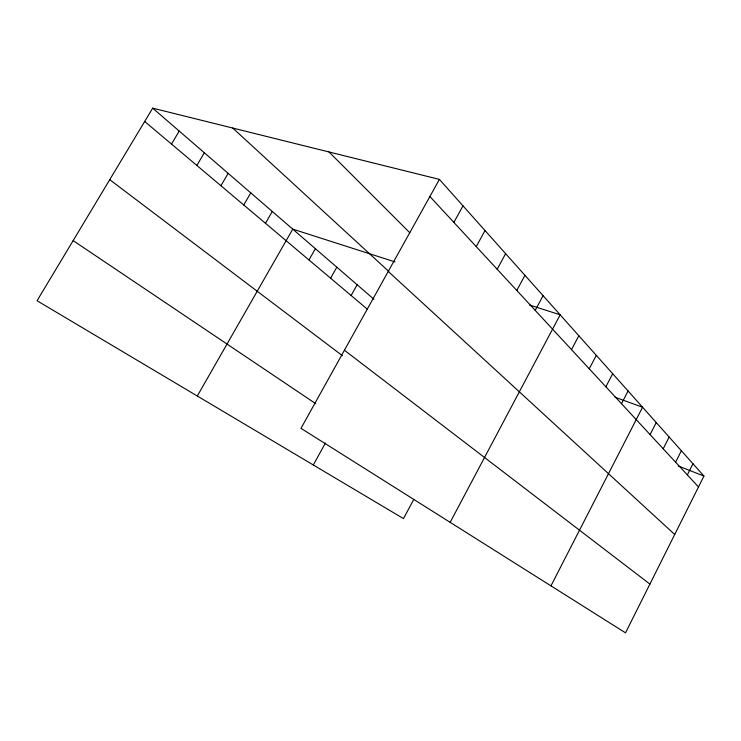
<?xml version="1.0" encoding="UTF-8"?>
<svg xmlns="http://www.w3.org/2000/svg" width="741" height="741" viewBox="0 0 741 741"><rect width="100%" height="100%" fill="white"/><g stroke="black" fill="none" stroke-linecap="round" stroke-linejoin="round"><path stroke-width="1.11" d="M439.404 179.396L703.95 476.055L625.515 632.842L300.994 428.335L439.404 179.396L152.683 108.158L37.05 300.735L403.484 518.598L413.7 499.545M687.352 474.898L692.955 463.736M675.597 462.189L681.377 450.741M663.195 448.777L669.16 437.042M650.089 434.606L656.239 422.555M550.961 585.862L642.567 407.226L615.021 397.222M621.504 403.697L628.072 390.97M605.879 386.793L612.677 373.705M589.252 368.814L596.292 355.328M571.515 349.632L578.823 335.738M450.167 522.34L560.159 314.814L529.435 304.959M535.224 310.386L543.088 295.659M516.801 290.463L524.943 275.309M497.183 269.252L505.631 253.654M476.25 246.614L485.022 230.553M313.304 464.978L325.419 443.025M453.881 222.42L463.005 205.85M351.132 295.502L357.143 284.748M330.616 278.208L336.822 267.186M308.978 259.971L315.388 248.68M197.301 396.009L292.751 229.126L395.009 261.897M265.463 223.291L272.28 211.454M243.752 204.988L250.782 192.882M220.911 185.732L228.163 173.348M196.856 165.456L204.34 152.776M171.486 144.069L179.22 131.074M678.256 465.987L703.95 476.055M73.146 240.621L315.712 403.669M109.742 179.674L342.388 355.689M344.417 350.243L649.903 584.093M144.69 121.468L367.221 309.071M152.683 108.158L373.927 299.244M232.757 128.054L388.812 271.465M388.238 271.438L674.718 534.493M329.013 151.97L409.838 232.804M429.9 196.495L698.494 486.957"/></g></svg>
